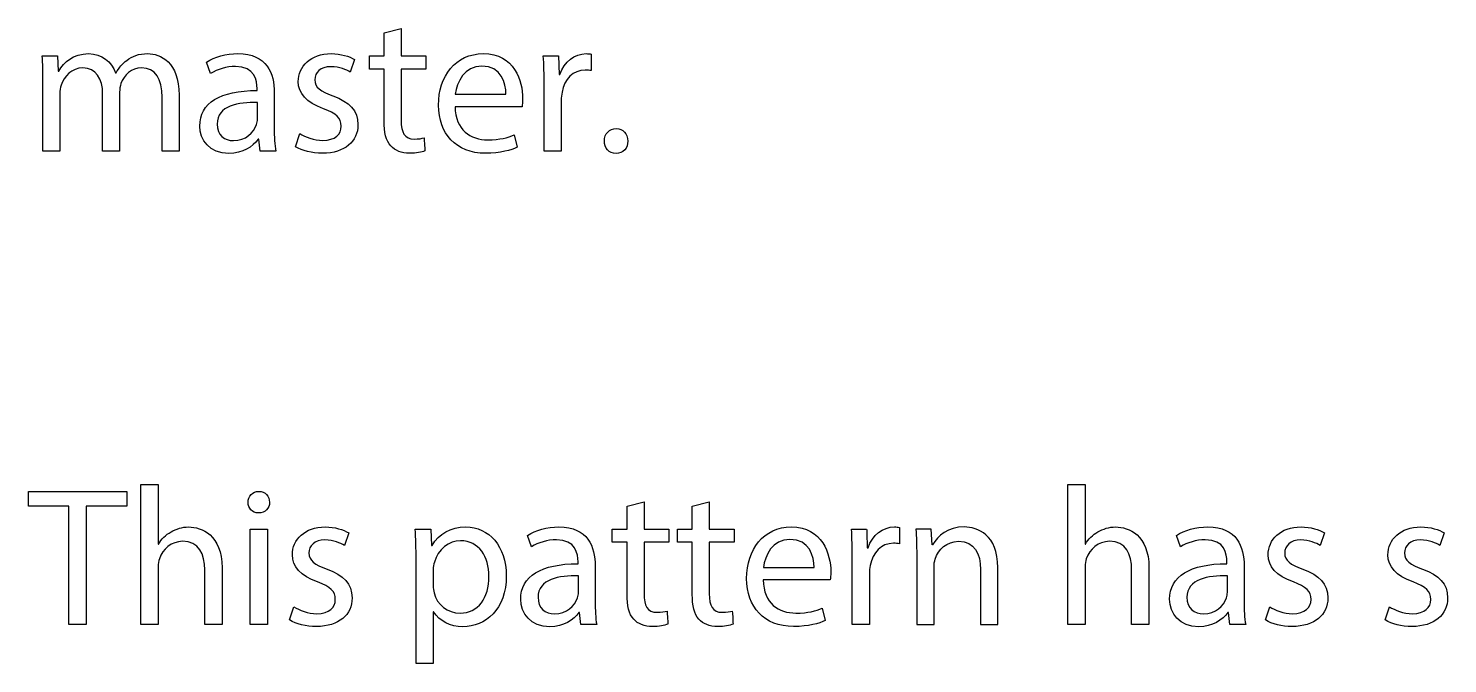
# Model space of a CAD drawing. Header units: millimetres. Extents: x -104 to 108, y -148 to 121.
# Drawn here: x 6.84 to 24.63, y 94.96 to 102.91 of the extents above; entities that cross this region are included whole.
import ezdxf

# ---------------------------------------------------------------- set-up
doc = ezdxf.new("R2010")
doc.units = ezdxf.units.MM
doc.header["$MEASUREMENT"] = 0
doc.layers.add('Capa 1', color=7, linetype='Continuous')

msp = doc.modelspace()

# ---------------------------------------------------------------- linework, layer by layer
at = {"layer": 'Capa 1', "color": 252}
for points, knots in [([(11.2967, 102.8553), (11.2967, 102.8553), (11.2967, 102.569), (11.2967, 102.569), (11.2967, 102.569), (11.2967, 102.569), (11.1115, 102.569), (11.1115, 102.569), (11.1115, 102.569), (11.1115, 102.569), (11.1115, 102.4035), (11.1115, 102.4035), (11.1115, 102.4035), (11.1115, 102.4035), (11.2967, 102.4035), (11.2967, 102.4035), (11.2967, 102.4035), (11.2967, 102.4035), (11.2967, 101.7514), (11.2967, 101.7514), (11.2967, 101.7514), (11.2967, 101.6107), (11.3189, 101.5045), (11.3807, 101.4403), (11.3807, 101.4403), (11.4326, 101.3811), (11.514, 101.3489), (11.6153, 101.3489), (11.6153, 101.3489), (11.6993, 101.349), (11.7659, 101.3612), (11.8079, 101.3785), (11.8079, 101.3785), (11.8079, 101.3785), (11.7981, 101.5417), (11.7981, 101.5417), (11.7981, 101.5417), (11.7709, 101.5341), (11.7289, 101.5267), (11.6721, 101.5267), (11.6721, 101.5267), (11.5511, 101.5268), (11.5091, 101.6106), (11.5091, 101.7588), (11.5091, 101.7588), (11.5091, 101.7588), (11.5092, 102.4035), (11.5092, 102.4035), (11.5092, 102.4035), (11.5092, 102.4035), (11.8203, 102.4035), (11.8203, 102.4035), (11.8203, 102.4035), (11.8203, 102.4035), (11.8203, 102.569), (11.8203, 102.569), (11.8203, 102.569), (11.8203, 102.569), (11.5092, 102.569), (11.5092, 102.569), (11.5092, 102.569), (11.5092, 102.569), (11.5092, 102.9121), (11.5092, 102.9121), (11.5092, 102.9121), (11.5092, 102.9121), (11.2967, 102.8553), (11.2967, 102.8553)], [0, 0, 0, 0, 0.0555556, 0.0555556, 0.0555556, 0.0555556, 0.1111111, 0.1111111, 0.1111111, 0.1111111, 0.1666667, 0.1666667, 0.1666667, 0.1666667, 0.2222222, 0.2222222, 0.2222222, 0.2222222, 0.2777778, 0.2777778, 0.2777778, 0.2777778, 0.3333333, 0.3333333, 0.3333333, 0.3333333, 0.3888889, 0.3888889, 0.3888889, 0.3888889, 0.4444444, 0.4444444, 0.4444444, 0.4444445, 0.5, 0.5, 0.5, 0.5, 0.5555556, 0.5555556, 0.5555556, 0.5555556, 0.6111111, 0.6111111, 0.6111111, 0.6111111, 0.6666667, 0.6666667, 0.6666667, 0.6666667, 0.7222222, 0.7222222, 0.7222222, 0.7222222, 0.7777778, 0.7777778, 0.7777778, 0.7777778, 0.8333333, 0.8333333, 0.8333333, 0.8333333, 0.8888889, 0.8888889, 0.8888889, 0.8888889, 1, 1, 1, 1]), ([(7.0196, 101.3736), (7.0196, 101.3736), (7.2321, 101.3736), (7.2321, 101.3736), (7.2321, 101.3736), (7.2321, 101.3736), (7.2321, 102.0947), (7.2321, 102.0947), (7.2321, 102.0947), (7.2321, 102.1318), (7.2369, 102.1687), (7.2493, 102.2008), (7.2493, 102.2008), (7.2838, 102.3096), (7.3826, 102.4182), (7.5184, 102.4182), (7.5184, 102.4182), (7.6839, 102.4182), (7.7679, 102.2799), (7.7679, 102.0897), (7.7679, 102.0897), (7.7679, 102.0897), (7.7679, 101.3736), (7.7679, 101.3736), (7.7679, 101.3736), (7.7679, 101.3736), (7.9803, 101.3736), (7.9803, 101.3736), (7.9803, 101.3736), (7.9803, 101.3736), (7.9803, 102.112), (7.9803, 102.112), (7.9803, 102.112), (7.9803, 102.1515), (7.9876, 102.191), (7.9975, 102.2206), (7.9975, 102.2206), (8.0346, 102.3269), (8.1309, 102.4182), (8.2543, 102.4182), (8.2543, 102.4182), (8.4297, 102.4182), (8.5136, 102.2799), (8.5136, 102.0502), (8.5136, 102.0502), (8.5136, 102.0502), (8.5137, 101.3736), (8.5137, 101.3736), (8.5137, 101.3736), (8.5137, 101.3736), (8.7261, 101.3736), (8.7261, 101.3736), (8.7261, 101.3736), (8.7261, 101.3736), (8.7261, 102.0774), (8.7261, 102.0774), (8.7261, 102.0774), (8.7261, 102.4924), (8.4914, 102.596), (8.3334, 102.596), (8.3334, 102.596), (8.2198, 102.596), (8.1407, 102.5663), (8.0691, 102.512), (8.0691, 102.512), (8.0198, 102.4751), (7.9728, 102.4231), (7.9358, 102.3564), (7.9358, 102.3564), (7.9358, 102.3564), (7.9309, 102.3564), (7.9309, 102.3564), (7.9309, 102.3564), (7.8791, 102.4973), (7.7555, 102.596), (7.5925, 102.596), (7.5925, 102.596), (7.395, 102.596), (7.2838, 102.4898), (7.2172, 102.3762), (7.2172, 102.3762), (7.2172, 102.3762), (7.2098, 102.3763), (7.2098, 102.3763), (7.2098, 102.3763), (7.2098, 102.3763), (7.1999, 102.569), (7.1999, 102.569), (7.1999, 102.569), (7.1999, 102.569), (7.0098, 102.569), (7.0098, 102.569), (7.0098, 102.569), (7.0171, 102.4701), (7.0196, 102.3688), (7.0196, 102.2453), (7.0196, 102.2453), (7.0196, 102.2453), (7.0196, 101.3736), (7.0196, 101.3736)], [0, 0, 0, 0, 0.0384615, 0.0384615, 0.0384615, 0.0384615, 0.0769231, 0.0769231, 0.0769231, 0.0769231, 0.1153846, 0.1153846, 0.1153846, 0.1153846, 0.1538462, 0.1538462, 0.1538462, 0.1538462, 0.1923077, 0.1923077, 0.1923077, 0.1923077, 0.2307692, 0.2307692, 0.2307692, 0.2307692, 0.2692308, 0.2692308, 0.2692308, 0.2692308, 0.3076923, 0.3076923, 0.3076923, 0.3076923, 0.3461538, 0.3461538, 0.3461538, 0.3461539, 0.3846154, 0.3846154, 0.3846154, 0.3846154, 0.4230769, 0.4230769, 0.4230769, 0.4230769, 0.4615385, 0.4615385, 0.4615385, 0.4615385, 0.5, 0.5, 0.5, 0.5, 0.5384615, 0.5384615, 0.5384615, 0.5384615, 0.5769231, 0.5769231, 0.5769231, 0.5769231, 0.6153846, 0.6153846, 0.6153846, 0.6153846, 0.6538462, 0.6538462, 0.6538462, 0.6538462, 0.6923077, 0.6923077, 0.6923077, 0.6923077, 0.7307692, 0.7307692, 0.7307692, 0.7307692, 0.7692308, 0.7692308, 0.7692308, 0.7692308, 0.8076923, 0.8076923, 0.8076923, 0.8076923, 0.8461538, 0.8461538, 0.8461538, 0.8461539, 0.8846154, 0.8846154, 0.8846154, 0.8846154, 0.9230769, 0.9230769, 0.9230769, 0.9230769, 1, 1, 1, 1]), ([(9.9385, 101.3736), (9.9238, 101.4551), (9.9187, 101.5563), (9.9187, 101.66), (9.9187, 101.66), (9.9187, 101.66), (9.9188, 102.107), (9.9188, 102.107), (9.9188, 102.107), (9.9188, 102.3467), (9.8298, 102.596), (9.4644, 102.596), (9.4644, 102.596), (9.3138, 102.596), (9.1705, 102.554), (9.0717, 102.4898), (9.0717, 102.4898), (9.0717, 102.4898), (9.1212, 102.3467), (9.1212, 102.3467), (9.1212, 102.3467), (9.2051, 102.4009), (9.3211, 102.4354), (9.4323, 102.4354), (9.4323, 102.4354), (9.6768, 102.4356), (9.7039, 102.2576), (9.7039, 102.1589), (9.7039, 102.1589), (9.7039, 102.1589), (9.704, 102.1342), (9.704, 102.1342), (9.704, 102.1342), (9.2421, 102.1368), (8.9853, 101.9786), (8.9853, 101.6897), (8.9853, 101.6897), (8.9853, 101.5169), (9.1088, 101.3464), (9.3508, 101.3464), (9.3508, 101.3464), (9.5212, 101.3466), (9.6496, 101.4304), (9.7163, 101.5242), (9.7163, 101.5242), (9.7163, 101.5242), (9.7237, 101.5244), (9.7237, 101.5244), (9.7237, 101.5244), (9.7237, 101.5244), (9.741, 101.3736), (9.741, 101.3736), (9.741, 101.3736), (9.741, 101.3736), (9.9385, 101.3736), (9.9385, 101.3736)], [0, 0, 0, 0, 0.0666667, 0.0666667, 0.0666667, 0.0666667, 0.1333333, 0.1333333, 0.1333333, 0.1333333, 0.2, 0.2, 0.2, 0.2, 0.2666667, 0.2666667, 0.2666667, 0.2666667, 0.3333333, 0.3333333, 0.3333333, 0.3333333, 0.4, 0.4, 0.4, 0.4, 0.4666667, 0.4666667, 0.4666667, 0.4666667, 0.5333333, 0.5333333, 0.5333333, 0.5333333, 0.6, 0.6, 0.6, 0.6, 0.6666667, 0.6666667, 0.6666667, 0.6666667, 0.7333333, 0.7333333, 0.7333333, 0.7333333, 0.8, 0.8, 0.8, 0.8, 0.8666667, 0.8666667, 0.8666667, 0.8666667, 1, 1, 1, 1]), ([(10.1855, 101.4305), (10.2694, 101.3811), (10.3904, 101.3489), (10.5213, 101.3489), (10.5213, 101.3489), (10.8053, 101.349), (10.9683, 101.4971), (10.9683, 101.707), (10.9683, 101.707), (10.9683, 101.8848), (10.8621, 101.9885), (10.6546, 102.0675), (10.6546, 102.0675), (10.4991, 102.1269), (10.4275, 102.1712), (10.4275, 102.27), (10.4275, 102.27), (10.4275, 102.359), (10.4991, 102.433), (10.6275, 102.433), (10.6275, 102.433), (10.7386, 102.433), (10.825, 102.3935), (10.872, 102.3638), (10.872, 102.3638), (10.872, 102.3638), (10.9264, 102.5219), (10.9264, 102.5219), (10.9264, 102.5219), (10.8597, 102.5614), (10.7534, 102.596), (10.6324, 102.596), (10.6324, 102.596), (10.3756, 102.596), (10.22, 102.4379), (10.22, 102.2453), (10.22, 102.2453), (10.22, 102.1022), (10.3213, 101.9835), (10.5361, 101.907), (10.5361, 101.907), (10.6967, 101.8478), (10.7584, 101.7909), (10.7584, 101.6872), (10.7584, 101.6872), (10.7584, 101.5885), (10.6843, 101.5094), (10.5262, 101.5094), (10.5262, 101.5094), (10.4177, 101.5095), (10.304, 101.5539), (10.2398, 101.5958), (10.2398, 101.5958), (10.2398, 101.5958), (10.1855, 101.4305), (10.1855, 101.4305)], [0, 0, 0, 0, 0.0666667, 0.0666667, 0.0666667, 0.0666667, 0.1333333, 0.1333333, 0.1333333, 0.1333333, 0.2, 0.2, 0.2, 0.2, 0.2666667, 0.2666667, 0.2666667, 0.2666667, 0.3333333, 0.3333333, 0.3333333, 0.3333333, 0.4, 0.4, 0.4, 0.4, 0.4666667, 0.4666667, 0.4666667, 0.4666667, 0.5333333, 0.5333333, 0.5333333, 0.5333333, 0.6, 0.6, 0.6, 0.6, 0.6666667, 0.6666667, 0.6666667, 0.6666667, 0.7333333, 0.7333333, 0.7333333, 0.7333333, 0.8, 0.8, 0.8, 0.8, 0.8666667, 0.8666667, 0.8666667, 0.8666667, 1, 1, 1, 1]), ([(13.0252, 101.9318), (13.0277, 101.954), (13.0326, 101.9885), (13.0326, 102.0329), (13.0326, 102.0329), (13.0327, 102.2529), (12.9289, 102.596), (12.5387, 102.596), (12.5387, 102.596), (12.1906, 102.596), (11.9782, 102.312), (11.9782, 101.9514), (11.9782, 101.9514), (11.9782, 101.5911), (12.1979, 101.3489), (12.5659, 101.3489), (12.5659, 101.3489), (12.7561, 101.349), (12.8869, 101.3884), (12.9635, 101.423), (12.9635, 101.423), (12.9635, 101.423), (12.9265, 101.5786), (12.9265, 101.5786), (12.9265, 101.5786), (12.845, 101.544), (12.7511, 101.5168), (12.5955, 101.5168), (12.5955, 101.5168), (12.3782, 101.5169), (12.1905, 101.6378), (12.1856, 101.9317), (12.1856, 101.9317), (12.1856, 101.9317), (13.0252, 101.9318), (13.0252, 101.9318)], [0, 0, 0, 0, 0.1, 0.1, 0.1, 0.1, 0.2, 0.2, 0.2, 0.2, 0.3, 0.3, 0.3, 0.3, 0.4, 0.4, 0.4, 0.4, 0.5, 0.5, 0.5, 0.5, 0.6, 0.6, 0.6, 0.6, 0.7, 0.7, 0.7, 0.7, 0.8, 0.8, 0.8, 0.8, 1, 1, 1, 1]), ([(13.3018, 101.3736), (13.3018, 101.3736), (13.5167, 101.3736), (13.5167, 101.3736), (13.5167, 101.3736), (13.5167, 101.3736), (13.5167, 102.0108), (13.5167, 102.0108), (13.5167, 102.0108), (13.5167, 102.0479), (13.5215, 102.0823), (13.5265, 102.1119), (13.5265, 102.1119), (13.5562, 102.2751), (13.6648, 102.391), (13.8179, 102.391), (13.8179, 102.391), (13.8476, 102.3912), (13.8697, 102.3885), (13.892, 102.3836), (13.892, 102.3836), (13.892, 102.3836), (13.892, 102.5886), (13.892, 102.5886), (13.892, 102.5886), (13.8723, 102.5936), (13.8549, 102.596), (13.8302, 102.596), (13.8302, 102.596), (13.6845, 102.596), (13.5536, 102.4947), (13.4993, 102.3342), (13.4993, 102.3342), (13.4993, 102.3342), (13.4895, 102.3342), (13.4895, 102.3342), (13.4895, 102.3342), (13.4895, 102.3342), (13.482, 102.569), (13.482, 102.569), (13.482, 102.569), (13.482, 102.569), (13.2919, 102.569), (13.2919, 102.569), (13.2919, 102.569), (13.2993, 102.4578), (13.3017, 102.3367), (13.3017, 102.1959), (13.3017, 102.1959), (13.3017, 102.1959), (13.3018, 101.3736), (13.3018, 101.3736)], [0, 0, 0, 0, 0.0714286, 0.0714286, 0.0714286, 0.0714286, 0.1428571, 0.1428571, 0.1428571, 0.1428572, 0.2142857, 0.2142857, 0.2142857, 0.2142857, 0.2857143, 0.2857143, 0.2857143, 0.2857143, 0.3571429, 0.3571429, 0.3571429, 0.3571429, 0.4285714, 0.4285714, 0.4285714, 0.4285714, 0.5, 0.5, 0.5, 0.5, 0.5714286, 0.5714286, 0.5714286, 0.5714286, 0.6428571, 0.6428571, 0.6428571, 0.6428572, 0.7142857, 0.7142857, 0.7142857, 0.7142857, 0.7857143, 0.7857143, 0.7857143, 0.7857143, 0.8571429, 0.8571429, 0.8571429, 0.8571429, 1, 1, 1, 1]), ([(12.1881, 102.0874), (12.2054, 102.238), (12.3017, 102.4404), (12.5214, 102.4404), (12.5214, 102.4404), (12.766, 102.4404), (12.8252, 102.2255), (12.8227, 102.0873), (12.8227, 102.0873), (12.8227, 102.0873), (12.1881, 102.0874), (12.1881, 102.0874)], [0, 0, 0, 0, 0.25, 0.25, 0.25, 0.25, 0.5, 0.5, 0.5, 0.5, 1, 1, 1, 1]), ([(9.7089, 101.7762), (9.7089, 101.754), (9.7039, 101.7292), (9.6965, 101.707), (9.6965, 101.707), (9.6619, 101.6058), (9.5631, 101.5069), (9.4076, 101.5069), (9.4076, 101.5069), (9.2965, 101.5069), (9.2026, 101.5736), (9.2026, 101.7144), (9.2026, 101.7144), (9.2026, 101.9467), (9.4718, 101.9885), (9.7088, 101.9835), (9.7088, 101.9835), (9.7088, 101.9835), (9.7089, 101.7762), (9.7089, 101.7762)], [0, 0, 0, 0, 0.1666667, 0.1666667, 0.1666667, 0.1666667, 0.3333333, 0.3333333, 0.3333333, 0.3333333, 0.5, 0.5, 0.5, 0.5, 0.6666667, 0.6666667, 0.6666667, 0.6666667, 1, 1, 1, 1]), ([(14.2032, 101.3466), (14.2945, 101.3466), (14.3513, 101.4131), (14.3513, 101.502), (14.3513, 101.502), (14.3513, 101.5935), (14.292, 101.6576), (14.2056, 101.6576), (14.2056, 101.6576), (14.1192, 101.6577), (14.0574, 101.5934), (14.0574, 101.502), (14.0574, 101.502), (14.0575, 101.4133), (14.1167, 101.3464), (14.2031, 101.3464), (14.2031, 101.3464), (14.2031, 101.3464), (14.2032, 101.3466), (14.2032, 101.3466)], [0, 0, 0, 0, 0.1666667, 0.1666667, 0.1666667, 0.1666667, 0.3333333, 0.3333333, 0.3333333, 0.3333333, 0.5, 0.5, 0.5, 0.5, 0.6666667, 0.6666667, 0.6666667, 0.6666667, 1, 1, 1, 1]), ([(8.2469, 95.4469), (8.2469, 95.4469), (8.4643, 95.4469), (8.4643, 95.4469), (8.4643, 95.4469), (8.4643, 95.4469), (8.4643, 96.168), (8.4643, 96.168), (8.4643, 96.168), (8.4643, 96.21), (8.4666, 96.242), (8.479, 96.2717), (8.479, 96.2717), (8.5185, 96.3902), (8.6296, 96.4889), (8.7704, 96.4889), (8.7704, 96.4889), (8.9754, 96.489), (9.047, 96.326), (9.047, 96.1333), (9.047, 96.1333), (9.047, 96.1333), (9.047, 95.4469), (9.047, 95.4469), (9.047, 95.4469), (9.047, 95.4469), (9.2644, 95.4469), (9.2644, 95.4469), (9.2644, 95.4469), (9.2644, 95.4469), (9.2644, 96.1581), (9.2644, 96.1581), (9.2644, 96.1581), (9.2644, 96.5706), (9.0074, 96.6692), (8.8469, 96.6692), (8.8469, 96.6692), (8.7655, 96.6692), (8.6889, 96.6445), (8.6247, 96.6075), (8.6247, 96.6075), (8.558, 96.5706), (8.5037, 96.5161), (8.4691, 96.4544), (8.4691, 96.4544), (8.4691, 96.4544), (8.4643, 96.4545), (8.4643, 96.4545), (8.4643, 96.4545), (8.4643, 96.4545), (8.4643, 97.2002), (8.4643, 97.2002), (8.4643, 97.2002), (8.4643, 97.2002), (8.2469, 97.2002), (8.2469, 97.2002), (8.2469, 97.2002), (8.2469, 97.2002), (8.2469, 95.4469), (8.2469, 95.4469)], [0, 0, 0, 0, 0.0625, 0.0625, 0.0625, 0.0625, 0.125, 0.125, 0.125, 0.125, 0.1875, 0.1875, 0.1875, 0.1875, 0.25, 0.25, 0.25, 0.25, 0.3125, 0.3125, 0.3125, 0.3125, 0.375, 0.375, 0.375, 0.375, 0.4375, 0.4375, 0.4375, 0.4375, 0.5, 0.5, 0.5, 0.5, 0.5625, 0.5625, 0.5625, 0.5625, 0.625, 0.625, 0.625, 0.625, 0.6875, 0.6875, 0.6875, 0.6875, 0.75, 0.75, 0.75, 0.75, 0.8125, 0.8125, 0.8125, 0.8125, 0.875, 0.875, 0.875, 0.875, 1, 1, 1, 1]), ([(19.866, 95.4469), (19.866, 95.4469), (20.0834, 95.4469), (20.0834, 95.4469), (20.0834, 95.4469), (20.0834, 95.4469), (20.0834, 96.168), (20.0834, 96.168), (20.0834, 96.168), (20.0834, 96.21), (20.0857, 96.242), (20.0981, 96.2717), (20.0981, 96.2717), (20.1376, 96.3902), (20.2487, 96.4889), (20.3895, 96.4889), (20.3895, 96.4889), (20.5945, 96.489), (20.6661, 96.326), (20.6661, 96.1333), (20.6661, 96.1333), (20.6661, 96.1333), (20.6661, 95.4469), (20.6661, 95.4469), (20.6661, 95.4469), (20.6661, 95.4469), (20.8835, 95.4469), (20.8835, 95.4469), (20.8835, 95.4469), (20.8835, 95.4469), (20.8835, 96.1581), (20.8835, 96.1581), (20.8835, 96.1581), (20.8835, 96.5706), (20.6265, 96.6692), (20.466, 96.6692), (20.466, 96.6692), (20.3846, 96.6692), (20.308, 96.6445), (20.2438, 96.6075), (20.2438, 96.6075), (20.1771, 96.5706), (20.1228, 96.5161), (20.0882, 96.4544), (20.0882, 96.4544), (20.0882, 96.4544), (20.0834, 96.4545), (20.0834, 96.4545), (20.0834, 96.4545), (20.0834, 96.4545), (20.0834, 97.2002), (20.0834, 97.2002), (20.0834, 97.2002), (20.0834, 97.2002), (19.866, 97.2002), (19.866, 97.2002), (19.866, 97.2002), (19.866, 97.2002), (19.866, 95.4469), (19.866, 95.4469)], [0, 0, 0, 0, 0.0625, 0.0625, 0.0625, 0.0625, 0.125, 0.125, 0.125, 0.125, 0.1875, 0.1875, 0.1875, 0.1875, 0.25, 0.25, 0.25, 0.25, 0.3125, 0.3125, 0.3125, 0.3125, 0.375, 0.375, 0.375, 0.375, 0.4375, 0.4375, 0.4375, 0.4375, 0.5, 0.5, 0.5, 0.5, 0.5625, 0.5625, 0.5625, 0.5625, 0.625, 0.625, 0.625, 0.625, 0.6875, 0.6875, 0.6875, 0.6875, 0.75, 0.75, 0.75, 0.75, 0.8125, 0.8125, 0.8125, 0.8125, 0.875, 0.875, 0.875, 0.875, 1, 1, 1, 1]), ([(7.3432, 95.4469), (7.3432, 95.4469), (7.5605, 95.4469), (7.5605, 95.4469), (7.5605, 95.4469), (7.5605, 95.4469), (7.5605, 96.9286), (7.5605, 96.9286), (7.5605, 96.9286), (7.5605, 96.9286), (8.0692, 96.9286), (8.0692, 96.9286), (8.0692, 96.9286), (8.0692, 96.9286), (8.0692, 97.1113), (8.0692, 97.1113), (8.0692, 97.1113), (8.0692, 97.1113), (6.837, 97.1113), (6.837, 97.1113), (6.837, 97.1113), (6.837, 97.1113), (6.837, 96.9286), (6.837, 96.9286), (6.837, 96.9286), (6.837, 96.9286), (7.3432, 96.9286), (7.3432, 96.9286), (7.3432, 96.9286), (7.3432, 96.9286), (7.3432, 95.4469), (7.3432, 95.4469)], [0, 0, 0, 0, 0.1111111, 0.1111111, 0.1111111, 0.1111111, 0.2222222, 0.2222222, 0.2222222, 0.2222222, 0.3333333, 0.3333333, 0.3333333, 0.3333333, 0.4444444, 0.4444444, 0.4444444, 0.4444445, 0.5555556, 0.5555556, 0.5555556, 0.5555556, 0.6666667, 0.6666667, 0.6666667, 0.6666667, 0.7777778, 0.7777778, 0.7777778, 0.7777778, 1, 1, 1, 1]), ([(9.7263, 97.1137), (9.6473, 97.1137), (9.5905, 97.0545), (9.5905, 96.9779), (9.5905, 96.9779), (9.5906, 96.904), (9.6448, 96.8445), (9.7214, 96.8445), (9.7214, 96.8445), (9.8079, 96.8446), (9.8621, 96.9038), (9.8597, 96.9779), (9.8597, 96.9779), (9.8597, 97.0546), (9.8078, 97.1137), (9.7263, 97.1137)], [0, 0, 0, 0, 0.2, 0.2, 0.2, 0.2, 0.4, 0.4, 0.4, 0.4, 0.6, 0.6, 0.6, 0.6, 1, 1, 1, 1]), ([(14.3416, 96.9286), (14.3416, 96.9286), (14.3416, 96.6422), (14.3416, 96.6422), (14.3416, 96.6422), (14.3416, 96.6422), (14.1563, 96.6422), (14.1563, 96.6422), (14.1563, 96.6422), (14.1563, 96.6422), (14.1563, 96.4767), (14.1563, 96.4767), (14.1563, 96.4767), (14.1563, 96.4767), (14.3416, 96.4767), (14.3416, 96.4767), (14.3416, 96.4767), (14.3416, 96.4767), (14.3416, 95.8247), (14.3416, 95.8247), (14.3416, 95.8247), (14.3416, 95.684), (14.3638, 95.5777), (14.4255, 95.5135), (14.4255, 95.5135), (14.4774, 95.4544), (14.5589, 95.4221), (14.6601, 95.4221), (14.6601, 95.4221), (14.7441, 95.4222), (14.8107, 95.4345), (14.8527, 95.4518), (14.8527, 95.4518), (14.8527, 95.4518), (14.8429, 95.6149), (14.8429, 95.6149), (14.8429, 95.6149), (14.8157, 95.6074), (14.7737, 95.5999), (14.7169, 95.5999), (14.7169, 95.5999), (14.596, 95.6), (14.5539, 95.6839), (14.5539, 95.8321), (14.5539, 95.8321), (14.5539, 95.8321), (14.554, 96.4767), (14.554, 96.4767), (14.554, 96.4767), (14.554, 96.4767), (14.8652, 96.4767), (14.8652, 96.4767), (14.8652, 96.4767), (14.8652, 96.4767), (14.8652, 96.6422), (14.8652, 96.6422), (14.8652, 96.6422), (14.8652, 96.6422), (14.554, 96.6422), (14.554, 96.6422), (14.554, 96.6422), (14.554, 96.6422), (14.554, 96.9853), (14.554, 96.9853), (14.554, 96.9853), (14.554, 96.9853), (14.3416, 96.9286), (14.3416, 96.9286)], [0, 0, 0, 0, 0.0555556, 0.0555556, 0.0555556, 0.0555556, 0.1111111, 0.1111111, 0.1111111, 0.1111111, 0.1666667, 0.1666667, 0.1666667, 0.1666667, 0.2222222, 0.2222222, 0.2222222, 0.2222222, 0.2777778, 0.2777778, 0.2777778, 0.2777778, 0.3333333, 0.3333333, 0.3333333, 0.3333333, 0.3888889, 0.3888889, 0.3888889, 0.3888889, 0.4444444, 0.4444444, 0.4444444, 0.4444445, 0.5, 0.5, 0.5, 0.5, 0.5555556, 0.5555556, 0.5555556, 0.5555556, 0.6111111, 0.6111111, 0.6111111, 0.6111111, 0.6666667, 0.6666667, 0.6666667, 0.6666667, 0.7222222, 0.7222222, 0.7222222, 0.7222222, 0.7777778, 0.7777778, 0.7777778, 0.7777778, 0.8333333, 0.8333333, 0.8333333, 0.8333333, 0.8888889, 0.8888889, 0.8888889, 0.8888889, 1, 1, 1, 1]), ([(15.1591, 96.9286), (15.1591, 96.9286), (15.1591, 96.6422), (15.1591, 96.6422), (15.1591, 96.6422), (15.1591, 96.6422), (14.9739, 96.6422), (14.9739, 96.6422), (14.9739, 96.6422), (14.9739, 96.6422), (14.9739, 96.4767), (14.9739, 96.4767), (14.9739, 96.4767), (14.9739, 96.4767), (15.1591, 96.4767), (15.1591, 96.4767), (15.1591, 96.4767), (15.1591, 96.4767), (15.1591, 95.8247), (15.1591, 95.8247), (15.1591, 95.8247), (15.1591, 95.684), (15.1813, 95.5777), (15.2431, 95.5135), (15.2431, 95.5135), (15.295, 95.4544), (15.3764, 95.4221), (15.4777, 95.4221), (15.4777, 95.4221), (15.5617, 95.4222), (15.6283, 95.4345), (15.6703, 95.4518), (15.6703, 95.4518), (15.6703, 95.4518), (15.6605, 95.6149), (15.6605, 95.6149), (15.6605, 95.6149), (15.6333, 95.6074), (15.5913, 95.5999), (15.5345, 95.5999), (15.5345, 95.5999), (15.4135, 95.6), (15.3715, 95.6839), (15.3715, 95.8321), (15.3715, 95.8321), (15.3715, 95.8321), (15.3716, 96.4767), (15.3716, 96.4767), (15.3716, 96.4767), (15.3716, 96.4767), (15.6827, 96.4767), (15.6827, 96.4767), (15.6827, 96.4767), (15.6827, 96.4767), (15.6827, 96.6422), (15.6827, 96.6422), (15.6827, 96.6422), (15.6827, 96.6422), (15.3716, 96.6422), (15.3716, 96.6422), (15.3716, 96.6422), (15.3716, 96.6422), (15.3716, 96.9853), (15.3716, 96.9853), (15.3716, 96.9853), (15.3716, 96.9853), (15.1591, 96.9286), (15.1591, 96.9286)], [0, 0, 0, 0, 0.0555556, 0.0555556, 0.0555556, 0.0555556, 0.1111111, 0.1111111, 0.1111111, 0.1111111, 0.1666667, 0.1666667, 0.1666667, 0.1666667, 0.2222222, 0.2222222, 0.2222222, 0.2222222, 0.2777778, 0.2777778, 0.2777778, 0.2777778, 0.3333333, 0.3333333, 0.3333333, 0.3333333, 0.3888889, 0.3888889, 0.3888889, 0.3888889, 0.4444444, 0.4444444, 0.4444444, 0.4444445, 0.5, 0.5, 0.5, 0.5, 0.5555556, 0.5555556, 0.5555556, 0.5555556, 0.6111111, 0.6111111, 0.6111111, 0.6111111, 0.6666667, 0.6666667, 0.6666667, 0.6666667, 0.7222222, 0.7222222, 0.7222222, 0.7222222, 0.7777778, 0.7777778, 0.7777778, 0.7777778, 0.8333333, 0.8333333, 0.8333333, 0.8333333, 0.8888889, 0.8888889, 0.8888889, 0.8888889, 1, 1, 1, 1]), ([(9.8351, 95.4469), (9.8351, 95.4469), (9.8351, 96.6422), (9.8351, 96.6422), (9.8351, 96.6422), (9.8351, 96.6422), (9.6177, 96.6422), (9.6177, 96.6422), (9.6177, 96.6422), (9.6177, 96.6422), (9.6177, 95.4469), (9.6177, 95.4469), (9.6177, 95.4469), (9.6177, 95.4469), (9.8351, 95.4469), (9.8351, 95.4469)], [0, 0, 0, 0, 0.2, 0.2, 0.2, 0.2, 0.4, 0.4, 0.4, 0.4, 0.6, 0.6, 0.6, 0.6, 1, 1, 1, 1]), ([(10.1115, 95.5038), (10.1954, 95.4544), (10.3164, 95.4221), (10.4473, 95.4221), (10.4473, 95.4221), (10.7313, 95.4222), (10.8943, 95.5703), (10.8943, 95.7802), (10.8943, 95.7802), (10.8943, 95.958), (10.7881, 96.0617), (10.5806, 96.1408), (10.5806, 96.1408), (10.4251, 96.2001), (10.3535, 96.2445), (10.3535, 96.3433), (10.3535, 96.3433), (10.3535, 96.4323), (10.4251, 96.5062), (10.5535, 96.5062), (10.5535, 96.5062), (10.6646, 96.5063), (10.751, 96.4667), (10.798, 96.4371), (10.798, 96.4371), (10.798, 96.4371), (10.8523, 96.5952), (10.8523, 96.5952), (10.8523, 96.5952), (10.7857, 96.6347), (10.6794, 96.6692), (10.5584, 96.6692), (10.5584, 96.6692), (10.3017, 96.6692), (10.146, 96.5112), (10.146, 96.3186), (10.146, 96.3186), (10.1461, 96.1755), (10.2473, 96.0568), (10.4621, 95.9803), (10.4621, 95.9803), (10.6227, 95.9211), (10.6844, 95.8642), (10.6844, 95.7605), (10.6844, 95.7605), (10.6844, 95.6618), (10.6103, 95.5827), (10.4522, 95.5827), (10.4522, 95.5827), (10.3437, 95.5828), (10.23, 95.6271), (10.1658, 95.6691), (10.1658, 95.6691), (10.1658, 95.6691), (10.1115, 95.5038), (10.1115, 95.5038)], [0, 0, 0, 0, 0.0666667, 0.0666667, 0.0666667, 0.0666667, 0.1333333, 0.1333333, 0.1333333, 0.1333333, 0.2, 0.2, 0.2, 0.2, 0.2666667, 0.2666667, 0.2666667, 0.2666667, 0.3333333, 0.3333333, 0.3333333, 0.3333333, 0.4, 0.4, 0.4, 0.4, 0.4666667, 0.4666667, 0.4666667, 0.4666667, 0.5333333, 0.5333333, 0.5333333, 0.5333333, 0.6, 0.6, 0.6, 0.6, 0.6666667, 0.6666667, 0.6666667, 0.6666667, 0.7333333, 0.7333333, 0.7333333, 0.7333333, 0.8, 0.8, 0.8, 0.8, 0.8666667, 0.8666667, 0.8666667, 0.8666667, 1, 1, 1, 1]), ([(11.6969, 94.9579), (11.6969, 94.9579), (11.9118, 94.9579), (11.9118, 94.9579), (11.9118, 94.9579), (11.9118, 94.9579), (11.9118, 95.6074), (11.9118, 95.6074), (11.9118, 95.6074), (11.9118, 95.6074), (11.9167, 95.6074), (11.9167, 95.6074), (11.9167, 95.6074), (11.9883, 95.4889), (12.1266, 95.4197), (12.2846, 95.4197), (12.2846, 95.4197), (12.5662, 95.4199), (12.8279, 95.6321), (12.8279, 96.0617), (12.8279, 96.0617), (12.8279, 96.4248), (12.6106, 96.6692), (12.3217, 96.6692), (12.3217, 96.6692), (12.1266, 96.6692), (11.9858, 96.5828), (11.8969, 96.4371), (11.8969, 96.4371), (11.8969, 96.4371), (11.8921, 96.4373), (11.8921, 96.4373), (11.8921, 96.4373), (11.8921, 96.4373), (11.8821, 96.6422), (11.8821, 96.6422), (11.8821, 96.6422), (11.8821, 96.6422), (11.6871, 96.6422), (11.6871, 96.6422), (11.6871, 96.6422), (11.692, 96.5285), (11.6969, 96.405), (11.6969, 96.2519), (11.6969, 96.2519), (11.6969, 96.2519), (11.6969, 94.9579), (11.6969, 94.9579)], [0, 0, 0, 0, 0.0769231, 0.0769231, 0.0769231, 0.0769231, 0.1538462, 0.1538462, 0.1538462, 0.1538462, 0.2307692, 0.2307692, 0.2307692, 0.2307692, 0.3076923, 0.3076923, 0.3076923, 0.3076923, 0.3846154, 0.3846154, 0.3846154, 0.3846154, 0.4615385, 0.4615385, 0.4615385, 0.4615385, 0.5384615, 0.5384615, 0.5384615, 0.5384615, 0.6153846, 0.6153846, 0.6153846, 0.6153846, 0.6923077, 0.6923077, 0.6923077, 0.6923077, 0.7692308, 0.7692308, 0.7692308, 0.7692308, 0.8461538, 0.8461538, 0.8461538, 0.8461539, 1, 1, 1, 1]), ([(13.9613, 95.4469), (13.9464, 95.5284), (13.9414, 95.6296), (13.9414, 95.7333), (13.9414, 95.7333), (13.9414, 95.7333), (13.9415, 96.1803), (13.9415, 96.1803), (13.9415, 96.1803), (13.9415, 96.42), (13.8525, 96.6692), (13.4871, 96.6692), (13.4871, 96.6692), (13.3365, 96.6692), (13.1932, 96.6273), (13.0944, 96.563), (13.0944, 96.563), (13.0944, 96.563), (13.1438, 96.42), (13.1438, 96.42), (13.1438, 96.42), (13.2278, 96.4742), (13.3438, 96.5087), (13.455, 96.5087), (13.455, 96.5087), (13.6994, 96.5089), (13.7266, 96.3309), (13.7266, 96.2321), (13.7266, 96.2321), (13.7266, 96.2321), (13.7266, 96.2075), (13.7266, 96.2075), (13.7266, 96.2075), (13.2649, 96.21), (13.008, 96.0519), (13.008, 95.7629), (13.008, 95.7629), (13.0081, 95.5901), (13.1315, 95.4197), (13.3735, 95.4197), (13.3735, 95.4197), (13.5439, 95.4199), (13.6723, 95.5037), (13.7389, 95.5975), (13.7389, 95.5975), (13.7389, 95.5975), (13.7464, 95.5977), (13.7464, 95.5977), (13.7464, 95.5977), (13.7464, 95.5977), (13.7637, 95.4469), (13.7637, 95.4469), (13.7637, 95.4469), (13.7637, 95.4469), (13.9613, 95.4469), (13.9613, 95.4469)], [0, 0, 0, 0, 0.0666667, 0.0666667, 0.0666667, 0.0666667, 0.1333333, 0.1333333, 0.1333333, 0.1333333, 0.2, 0.2, 0.2, 0.2, 0.2666667, 0.2666667, 0.2666667, 0.2666667, 0.3333333, 0.3333333, 0.3333333, 0.3333333, 0.4, 0.4, 0.4, 0.4, 0.4666667, 0.4666667, 0.4666667, 0.4666667, 0.5333333, 0.5333333, 0.5333333, 0.5333333, 0.6, 0.6, 0.6, 0.6, 0.6666667, 0.6666667, 0.6666667, 0.6666667, 0.7333333, 0.7333333, 0.7333333, 0.7333333, 0.8, 0.8, 0.8, 0.8, 0.8666667, 0.8666667, 0.8666667, 0.8666667, 1, 1, 1, 1]), ([(16.8876, 96.0051), (16.8901, 96.0273), (16.895, 96.0617), (16.895, 96.1062), (16.895, 96.1062), (16.8951, 96.3261), (16.7913, 96.6692), (16.4011, 96.6692), (16.4011, 96.6692), (16.053, 96.6692), (15.8405, 96.3852), (15.8405, 96.0247), (15.8405, 96.0247), (15.8406, 95.6643), (16.0603, 95.4221), (16.4283, 95.4221), (16.4283, 95.4221), (16.6184, 95.4222), (16.7493, 95.4617), (16.8259, 95.4962), (16.8259, 95.4962), (16.8259, 95.4962), (16.7889, 95.6518), (16.7889, 95.6518), (16.7889, 95.6518), (16.7073, 95.6173), (16.6135, 95.5901), (16.4579, 95.5901), (16.4579, 95.5901), (16.2406, 95.5901), (16.0529, 95.7111), (16.048, 96.005), (16.048, 96.005), (16.048, 96.005), (16.8876, 96.0051), (16.8876, 96.0051)], [0, 0, 0, 0, 0.1, 0.1, 0.1, 0.1, 0.2, 0.2, 0.2, 0.2, 0.3, 0.3, 0.3, 0.3, 0.4, 0.4, 0.4, 0.4, 0.5, 0.5, 0.5, 0.5, 0.6, 0.6, 0.6, 0.6, 0.7, 0.7, 0.7, 0.7, 0.8, 0.8, 0.8, 0.8, 1, 1, 1, 1]), ([(17.1645, 95.4469), (17.1645, 95.4469), (17.3795, 95.4469), (17.3795, 95.4469), (17.3795, 95.4469), (17.3795, 95.4469), (17.3795, 96.084), (17.3795, 96.084), (17.3795, 96.084), (17.3795, 96.1211), (17.3843, 96.1556), (17.3893, 96.1852), (17.3893, 96.1852), (17.4189, 96.3484), (17.5275, 96.4643), (17.6806, 96.4643), (17.6806, 96.4643), (17.7103, 96.4644), (17.7325, 96.4618), (17.7547, 96.4568), (17.7547, 96.4568), (17.7547, 96.4568), (17.7548, 96.6619), (17.7548, 96.6619), (17.7548, 96.6619), (17.7351, 96.6668), (17.7177, 96.6692), (17.693, 96.6692), (17.693, 96.6692), (17.5473, 96.6692), (17.4164, 96.568), (17.3621, 96.4075), (17.3621, 96.4075), (17.3621, 96.4075), (17.3523, 96.4075), (17.3523, 96.4075), (17.3523, 96.4075), (17.3523, 96.4075), (17.3448, 96.6422), (17.3448, 96.6422), (17.3448, 96.6422), (17.3448, 96.6422), (17.1547, 96.6422), (17.1547, 96.6422), (17.1547, 96.6422), (17.1621, 96.5311), (17.1645, 96.4099), (17.1645, 96.2692), (17.1645, 96.2692), (17.1645, 96.2692), (17.1645, 95.4469), (17.1645, 95.4469)], [0, 0, 0, 0, 0.0714286, 0.0714286, 0.0714286, 0.0714286, 0.1428571, 0.1428571, 0.1428571, 0.1428572, 0.2142857, 0.2142857, 0.2142857, 0.2142857, 0.2857143, 0.2857143, 0.2857143, 0.2857143, 0.3571429, 0.3571429, 0.3571429, 0.3571429, 0.4285714, 0.4285714, 0.4285714, 0.4285714, 0.5, 0.5, 0.5, 0.5, 0.5714286, 0.5714286, 0.5714286, 0.5714286, 0.6428571, 0.6428571, 0.6428571, 0.6428572, 0.7142857, 0.7142857, 0.7142857, 0.7142857, 0.7857143, 0.7857143, 0.7857143, 0.7857143, 0.8571429, 0.8571429, 0.8571429, 0.8571429, 1, 1, 1, 1]), ([(17.9721, 95.4469), (17.9721, 95.4469), (17.9721, 96.3186), (17.9721, 96.3186), (17.9721, 96.3186), (17.9721, 96.442), (17.9696, 96.5434), (17.9623, 96.6422), (17.9623, 96.6422), (17.9623, 96.6422), (18.1548, 96.6422), (18.1548, 96.6422), (18.1548, 96.6422), (18.1548, 96.6422), (18.1673, 96.4446), (18.1673, 96.4446), (18.1673, 96.4446), (18.1673, 96.4446), (18.1721, 96.4445), (18.1721, 96.4445), (18.1721, 96.4445), (18.2314, 96.5581), (18.3697, 96.6692), (18.5672, 96.6692), (18.5672, 96.6692), (18.7327, 96.6692), (18.9896, 96.5706), (18.9896, 96.1606), (18.9896, 96.1606), (18.9896, 96.1606), (18.9896, 95.4469), (18.9896, 95.4469), (18.9896, 95.4469), (18.9896, 95.4469), (18.7722, 95.4469), (18.7722, 95.4469), (18.7722, 95.4469), (18.7722, 95.4469), (18.7722, 96.1358), (18.7722, 96.1358), (18.7722, 96.1358), (18.7722, 96.3284), (18.7007, 96.489), (18.4956, 96.4889), (18.4956, 96.4889), (18.3524, 96.4889), (18.2413, 96.3878), (18.2042, 96.2667), (18.2042, 96.2667), (18.1943, 96.2395), (18.1895, 96.2025), (18.1895, 96.1656), (18.1895, 96.1656), (18.1895, 96.1656), (18.1895, 95.4469), (18.1895, 95.4469), (18.1895, 95.4469), (18.1895, 95.4469), (17.9721, 95.4469), (17.9721, 95.4469)], [0, 0, 0, 0, 0.125, 0.125, 0.125, 0.125, 0.1875, 0.1875, 0.1875, 0.1875, 0.25, 0.25, 0.25, 0.25, 0.3125, 0.3125, 0.3125, 0.3125, 0.375, 0.375, 0.375, 0.375, 0.4375, 0.4375, 0.4375, 0.4375, 0.5, 0.5, 0.5, 0.5, 0.5625, 0.5625, 0.5625, 0.5625, 0.625, 0.625, 0.625, 0.625, 0.6875, 0.6875, 0.6875, 0.6875, 0.75, 0.75, 0.75, 0.75, 0.8125, 0.8125, 0.8125, 0.8125, 0.875, 0.875, 0.875, 0.875, 0.9375, 0.9375, 0.9375, 0.9375, 1, 1, 1, 1]), ([(22.0959, 95.4469), (22.081, 95.5284), (22.0761, 95.6296), (22.0761, 95.7333), (22.0761, 95.7333), (22.0761, 95.7333), (22.0762, 96.1803), (22.0762, 96.1803), (22.0762, 96.1803), (22.0762, 96.42), (21.9872, 96.6692), (21.6217, 96.6692), (21.6217, 96.6692), (21.4711, 96.6692), (21.3278, 96.6273), (21.2291, 96.563), (21.2291, 96.563), (21.2291, 96.563), (21.2785, 96.42), (21.2785, 96.42), (21.2785, 96.42), (21.3625, 96.4742), (21.4785, 96.5087), (21.5896, 96.5087), (21.5896, 96.5087), (21.8341, 96.5089), (21.8612, 96.3309), (21.8612, 96.2321), (21.8612, 96.2321), (21.8612, 96.2321), (21.8613, 96.2075), (21.8613, 96.2075), (21.8613, 96.2075), (21.3995, 96.21), (21.1426, 96.0519), (21.1426, 95.7629), (21.1426, 95.7629), (21.1427, 95.5901), (21.2661, 95.4197), (21.5081, 95.4197), (21.5081, 95.4197), (21.6785, 95.4199), (21.8069, 95.5037), (21.8736, 95.5975), (21.8736, 95.5975), (21.8736, 95.5975), (21.881, 95.5977), (21.881, 95.5977), (21.881, 95.5977), (21.881, 95.5977), (21.8984, 95.4469), (21.8984, 95.4469), (21.8984, 95.4469), (21.8984, 95.4469), (22.0959, 95.4469), (22.0959, 95.4469)], [0, 0, 0, 0, 0.0666667, 0.0666667, 0.0666667, 0.0666667, 0.1333333, 0.1333333, 0.1333333, 0.1333333, 0.2, 0.2, 0.2, 0.2, 0.2666667, 0.2666667, 0.2666667, 0.2666667, 0.3333333, 0.3333333, 0.3333333, 0.3333333, 0.4, 0.4, 0.4, 0.4, 0.4666667, 0.4666667, 0.4666667, 0.4666667, 0.5333333, 0.5333333, 0.5333333, 0.5333333, 0.6, 0.6, 0.6, 0.6, 0.6666667, 0.6666667, 0.6666667, 0.6666667, 0.7333333, 0.7333333, 0.7333333, 0.7333333, 0.8, 0.8, 0.8, 0.8, 0.8666667, 0.8666667, 0.8666667, 0.8666667, 1, 1, 1, 1]), ([(22.3429, 95.5038), (22.4268, 95.4544), (22.5478, 95.4221), (22.6787, 95.4221), (22.6787, 95.4221), (22.9627, 95.4222), (23.1257, 95.5703), (23.1257, 95.7802), (23.1257, 95.7802), (23.1257, 95.958), (23.0195, 96.0617), (22.812, 96.1408), (22.812, 96.1408), (22.6565, 96.2001), (22.5848, 96.2445), (22.5848, 96.3433), (22.5848, 96.3433), (22.5849, 96.4323), (22.6565, 96.5062), (22.7849, 96.5062), (22.7849, 96.5062), (22.896, 96.5063), (22.9824, 96.4667), (23.0293, 96.4371), (23.0293, 96.4371), (23.0293, 96.4371), (23.0837, 96.5952), (23.0837, 96.5952), (23.0837, 96.5952), (23.0171, 96.6347), (22.9108, 96.6692), (22.7898, 96.6692), (22.7898, 96.6692), (22.5331, 96.6692), (22.3774, 96.5112), (22.3774, 96.3186), (22.3774, 96.3186), (22.3775, 96.1755), (22.4787, 96.0568), (22.6935, 95.9803), (22.6935, 95.9803), (22.854, 95.9211), (22.9157, 95.8642), (22.9157, 95.7605), (22.9157, 95.7605), (22.9158, 95.6618), (22.8417, 95.5827), (22.6836, 95.5827), (22.6836, 95.5827), (22.575, 95.5828), (22.4614, 95.6271), (22.3972, 95.6691), (22.3972, 95.6691), (22.3972, 95.6691), (22.3429, 95.5038), (22.3429, 95.5038)], [0, 0, 0, 0, 0.0666667, 0.0666667, 0.0666667, 0.0666667, 0.1333333, 0.1333333, 0.1333333, 0.1333333, 0.2, 0.2, 0.2, 0.2, 0.2666667, 0.2666667, 0.2666667, 0.2666667, 0.3333333, 0.3333333, 0.3333333, 0.3333333, 0.4, 0.4, 0.4, 0.4, 0.4666667, 0.4666667, 0.4666667, 0.4666667, 0.5333333, 0.5333333, 0.5333333, 0.5333333, 0.6, 0.6, 0.6, 0.6, 0.6666667, 0.6666667, 0.6666667, 0.6666667, 0.7333333, 0.7333333, 0.7333333, 0.7333333, 0.8, 0.8, 0.8, 0.8, 0.8666667, 0.8666667, 0.8666667, 0.8666667, 1, 1, 1, 1]), ([(23.8443, 95.5038), (23.9283, 95.4544), (24.0493, 95.4221), (24.1802, 95.4221), (24.1802, 95.4221), (24.4642, 95.4222), (24.6271, 95.5703), (24.6271, 95.7802), (24.6271, 95.7802), (24.6272, 95.958), (24.5209, 96.0617), (24.3135, 96.1408), (24.3135, 96.1408), (24.158, 96.2001), (24.0863, 96.2445), (24.0863, 96.3433), (24.0863, 96.3433), (24.0863, 96.4323), (24.1579, 96.5062), (24.2863, 96.5062), (24.2863, 96.5062), (24.3975, 96.5063), (24.4839, 96.4667), (24.5308, 96.4371), (24.5308, 96.4371), (24.5308, 96.4371), (24.5852, 96.5952), (24.5852, 96.5952), (24.5852, 96.5952), (24.5185, 96.6347), (24.4123, 96.6692), (24.2913, 96.6692), (24.2913, 96.6692), (24.0346, 96.6692), (23.8789, 96.5112), (23.8789, 96.3186), (23.8789, 96.3186), (23.879, 96.1755), (23.9801, 96.0568), (24.195, 95.9803), (24.195, 95.9803), (24.3555, 95.9211), (24.4172, 95.8642), (24.4172, 95.7605), (24.4172, 95.7605), (24.4172, 95.6618), (24.3431, 95.5827), (24.1851, 95.5827), (24.1851, 95.5827), (24.0765, 95.5828), (23.9629, 95.6271), (23.8986, 95.6691), (23.8986, 95.6691), (23.8986, 95.6691), (23.8443, 95.5038), (23.8443, 95.5038)], [0, 0, 0, 0, 0.0666667, 0.0666667, 0.0666667, 0.0666667, 0.1333333, 0.1333333, 0.1333333, 0.1333333, 0.2, 0.2, 0.2, 0.2, 0.2666667, 0.2666667, 0.2666667, 0.2666667, 0.3333333, 0.3333333, 0.3333333, 0.3333333, 0.4, 0.4, 0.4, 0.4, 0.4666667, 0.4666667, 0.4666667, 0.4666667, 0.5333333, 0.5333333, 0.5333333, 0.5333333, 0.6, 0.6, 0.6, 0.6, 0.6666667, 0.6666667, 0.6666667, 0.6666667, 0.7333333, 0.7333333, 0.7333333, 0.7333333, 0.8, 0.8, 0.8, 0.8, 0.8666667, 0.8666667, 0.8666667, 0.8666667, 1, 1, 1, 1]), ([(11.9118, 96.1384), (11.9118, 96.168), (11.9191, 96.2), (11.9265, 96.2272), (11.9265, 96.2272), (11.9686, 96.3902), (12.1068, 96.4964), (12.255, 96.4964), (12.255, 96.4964), (12.4847, 96.4964), (12.6106, 96.2914), (12.6106, 96.0519), (12.6106, 96.0519), (12.6106, 95.7778), (12.4772, 95.5901), (12.2476, 95.5901), (12.2476, 95.5901), (12.0921, 95.5901), (11.9611, 95.6938), (11.9216, 95.8444), (11.9216, 95.8444), (11.9167, 95.8717), (11.9117, 95.9012), (11.9117, 95.9333), (11.9117, 95.9333), (11.9117, 95.9333), (11.9118, 96.1384), (11.9118, 96.1384)], [0, 0, 0, 0, 0.125, 0.125, 0.125, 0.125, 0.25, 0.25, 0.25, 0.25, 0.375, 0.375, 0.375, 0.375, 0.5, 0.5, 0.5, 0.5, 0.625, 0.625, 0.625, 0.625, 0.75, 0.75, 0.75, 0.75, 1, 1, 1, 1]), ([(16.0505, 96.1606), (16.0678, 96.3112), (16.164, 96.5137), (16.3838, 96.5137), (16.3838, 96.5137), (16.6284, 96.5137), (16.6876, 96.2988), (16.6851, 96.1605), (16.6851, 96.1605), (16.6851, 96.1605), (16.0505, 96.1606), (16.0505, 96.1606)], [0, 0, 0, 0, 0.25, 0.25, 0.25, 0.25, 0.5, 0.5, 0.5, 0.5, 1, 1, 1, 1]), ([(13.7316, 95.8495), (13.7316, 95.8273), (13.7266, 95.8025), (13.7192, 95.7802), (13.7192, 95.7802), (13.6846, 95.679), (13.5858, 95.5802), (13.4303, 95.5802), (13.4303, 95.5802), (13.3192, 95.5802), (13.2253, 95.6469), (13.2253, 95.7876), (13.2253, 95.7876), (13.2254, 96.0199), (13.4945, 96.0617), (13.7315, 96.0568), (13.7315, 96.0568), (13.7315, 96.0568), (13.7316, 95.8495), (13.7316, 95.8495)], [0, 0, 0, 0, 0.1666667, 0.1666667, 0.1666667, 0.1666667, 0.3333333, 0.3333333, 0.3333333, 0.3333333, 0.5, 0.5, 0.5, 0.5, 0.6666667, 0.6666667, 0.6666667, 0.6666667, 1, 1, 1, 1]), ([(21.8662, 95.8495), (21.8662, 95.8273), (21.8612, 95.8025), (21.8538, 95.7802), (21.8538, 95.7802), (21.8193, 95.679), (21.7205, 95.5802), (21.5649, 95.5802), (21.5649, 95.5802), (21.4539, 95.5802), (21.3599, 95.6469), (21.3599, 95.7876), (21.3599, 95.7876), (21.36, 96.0199), (21.6291, 96.0617), (21.8662, 96.0568), (21.8662, 96.0568), (21.8662, 96.0568), (21.8662, 95.8495), (21.8662, 95.8495)], [0, 0, 0, 0, 0.1666667, 0.1666667, 0.1666667, 0.1666667, 0.3333333, 0.3333333, 0.3333333, 0.3333333, 0.5, 0.5, 0.5, 0.5, 0.6666667, 0.6666667, 0.6666667, 0.6666667, 1, 1, 1, 1])]:
    msp.add_open_spline(points, degree=3, knots=knots, dxfattribs=at)

doc.saveas('drawing.dxf')
